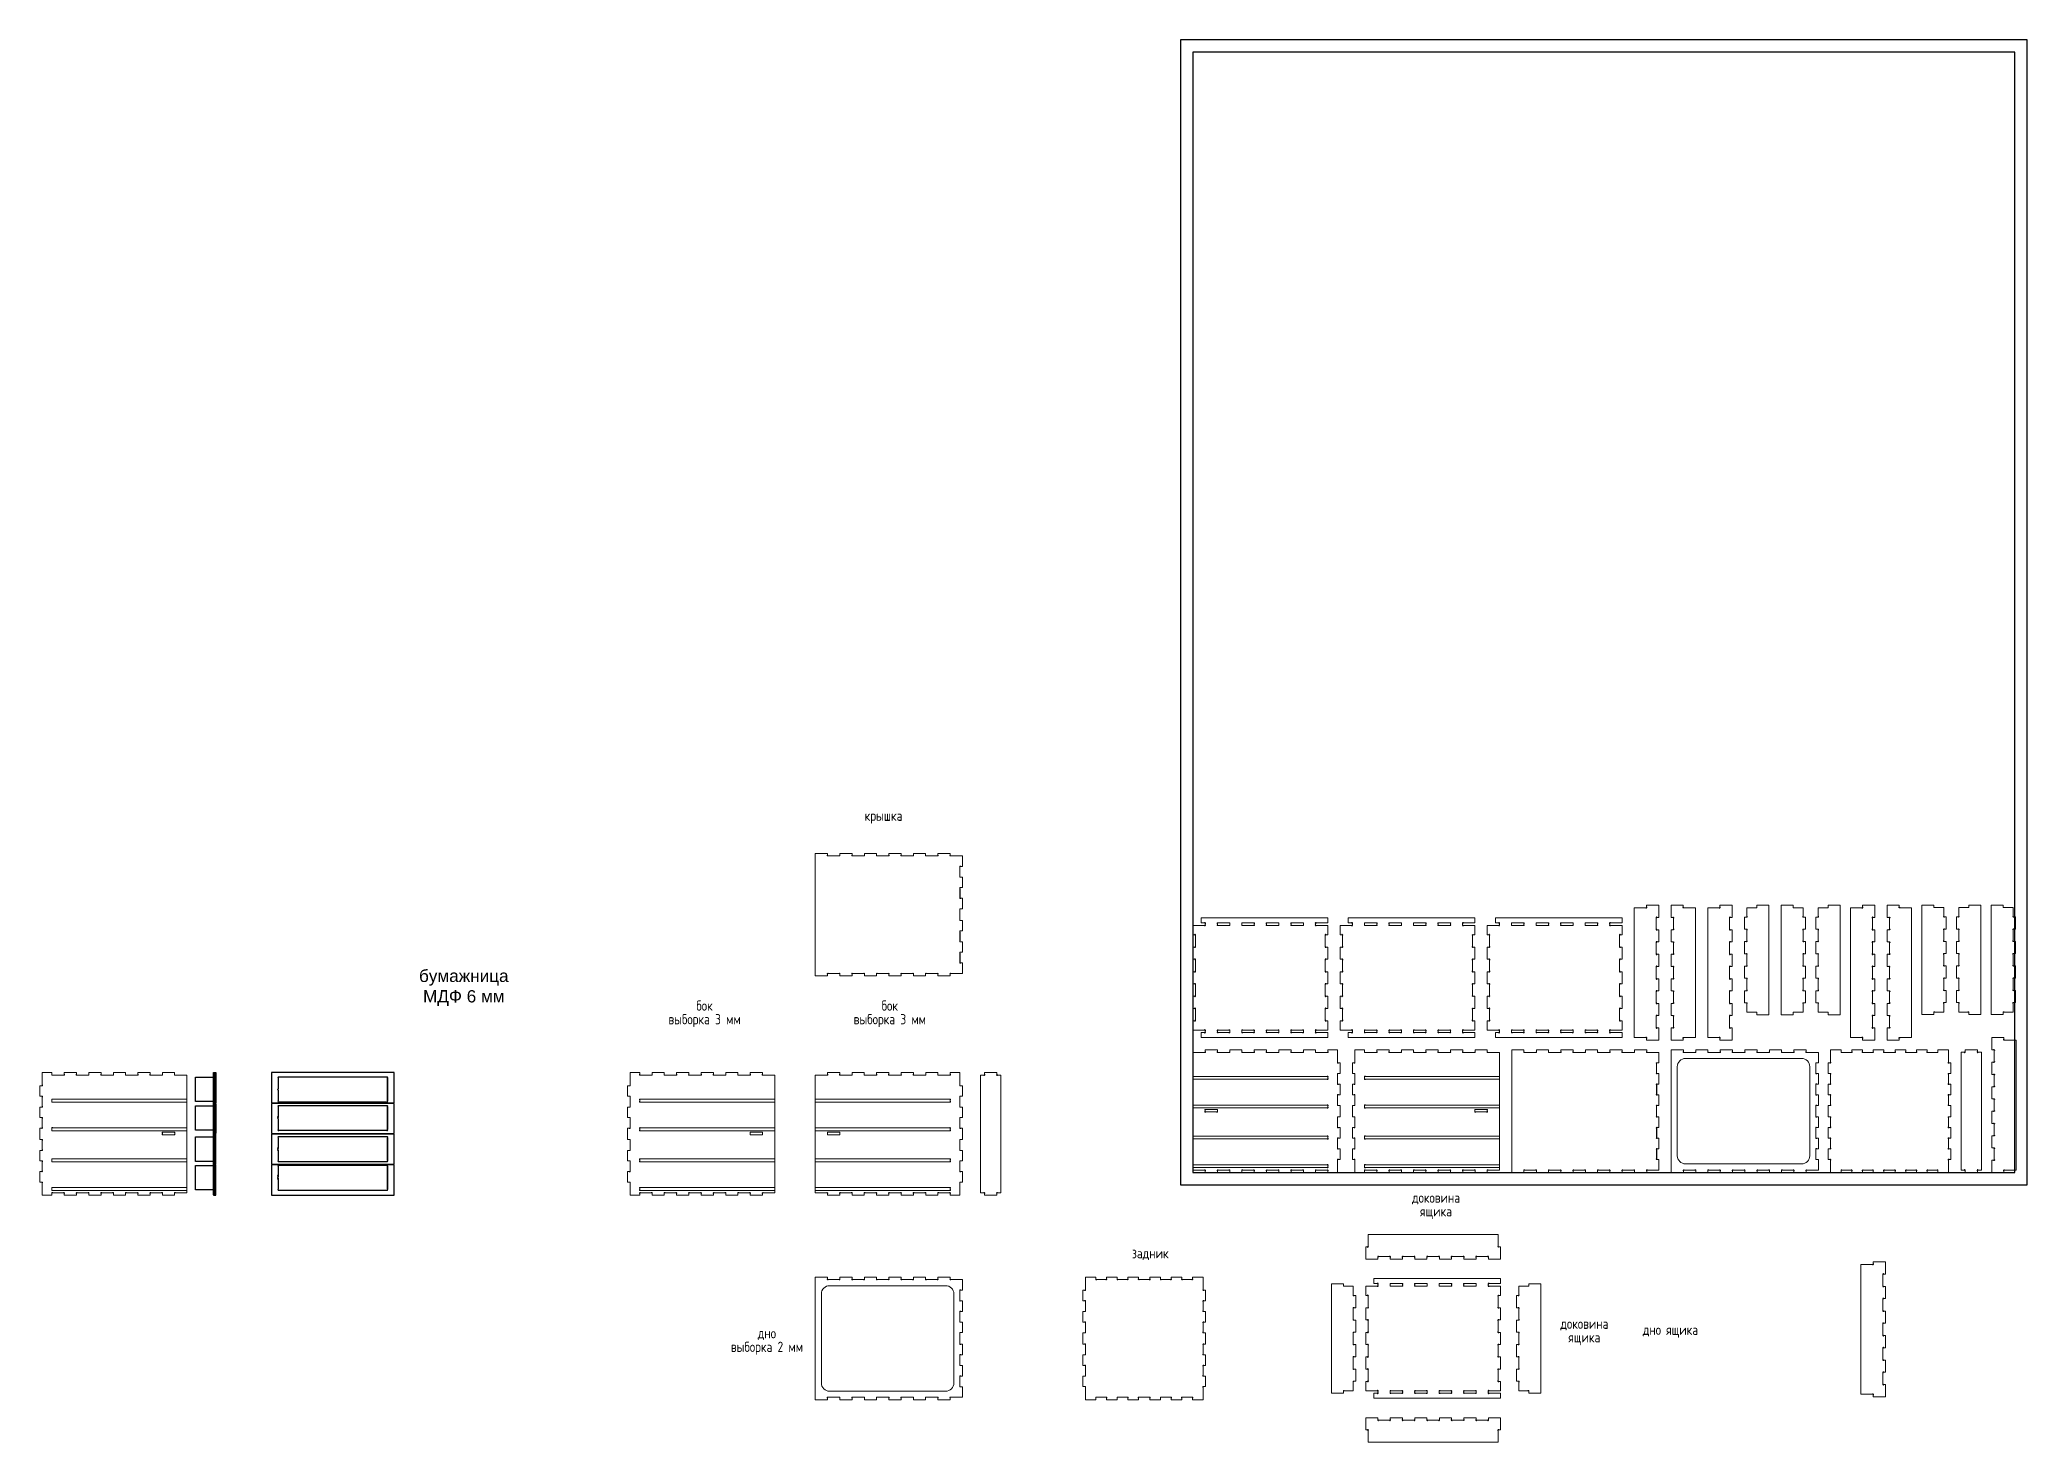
# Model space of a CAD drawing. Header units: millimetres. Extents: x -1818 to 3042, y -73 to 3357.
import ezdxf

# ---------------------------------------------------------------- set-up
doc = ezdxf.new("R2010")
doc.units = ezdxf.units.MM
doc.header["$MEASUREMENT"] = 0
doc.layers.add('2D - Общий_Ном._пера__27', color=7, linetype='Continuous', lineweight=30)
doc.layers.add('Аннотация - Текст_Ном._пера__5', color=5, linetype='Continuous', lineweight=0)
doc.styles.add('РЎР“Р•РќР•Р\xa0Р\x98Р\xa0_РЎРўР\x98Р›Р¬_1', font='GOST.TTF')
doc.styles.add('РЎР“Р•РќР•Р\xa0Р\x98Р\xa0_РЎРўР\x98Р›Р¬_2', font='arial.ttf')

# ---------------------------------------------------------------- blocks, each defined once
blk = doc.blocks.new('1')
at = {"color": 7, "lineweight": 0, "true_color": 0xffffff}
for centre, start, end in [((-329.1, 0.9), 130.8991, 319.1012), ((-300.7, 0.9), 220.8988, 49.1009), ((-269.1, 0.9), 130.8991, 319.1009), ((-240.7, 0.9), 220.8991, 49.1008), ((-209.1, 0.9), 130.8991, 319.1009), ((-180.7, 0.9), 220.8991, 49.1009), ((-149.1, 0.9), 130.8991, 319.1009), ((-120.7, 0.9), 220.8991, 49.1009), ((-89.1, 0.9), 130.8988, 319.1009), ((-60.7, 0.9), 220.8991, 49.1012), ((-29.1, 0.9), 130.8988, 319.1012), ((-354.7, -25.1), 220.8991, 49.1009), ((-354.7, -52.7), 310.8991, 139.1009), ((-354.7, -77.1), 220.8991, 49.1009), ((-329, -59.8), 40.8988, 229.1012), ((-329, -65), 130.8988, 319.1012), ((-354.7, -104.7), 310.8989, 139.1012), ((-354.7, -129.1), 220.8991, 49.1011), ((-329, -129.8), 40.8988, 229.1012), ((-329, -135), 130.8988, 319.1012), ((-59, -140.8), 40.8991, 229.1009), ((-59, -145), 130.8991, 319.1009), ((-30.8, -140.8), 310.8991, 139.1009), ((-30.8, -145), 220.8991, 49.1009), ((-354.7, -158.7), 310.8989, 139.1009), ((-354.7, -183.1), 220.8988, 49.1011), ((-354.7, -210.7), 310.8989, 139.1012), ((-354.7, -235.1), 220.8991, 49.1011), ((-329, -205.8), 40.8988, 229.1012), ((-329, -211), 130.8988, 319.1012), ((-354.7, -262.7), 310.8989, 139.1012), ((-329.1, -288.7), 40.8991, 229.1009), ((-329, -275.8), 40.8991, 229.1009), ((-329, -281), 130.8991, 319.1015), ((-300.7, -288.7), 310.8991, 139.1009), ((-269.1, -288.7), 40.8991, 229.1008), ((-240.7, -288.7), 310.8991, 139.1009), ((-209.1, -288.7), 40.8991, 229.1009), ((-180.7, -288.7), 310.8991, 139.1009), ((-149.1, -288.7), 40.8991, 229.1009), ((-120.7, -288.7), 310.8991, 139.1009), ((-89.1, -288.7), 40.8991, 229.1012), ((-60.7, -288.7), 310.8988, 139.1009), ((-29.1, -288.7), 40.8988, 229.1012)]:
    blk.add_arc(centre, 1.35, start, end, dxfattribs=at)
at = {"layer": '2D - Общий_Ном._пера__27', "color": 7, "linetype": 'Continuous', "lineweight": 0, "true_color": 0xffffff, "flags": 128}
for points in [[(-353.8, -24.1), (-353.8, 6), (-330, 6), (-330, 1.9)], [(-328.1, 0), (-301.7, 0)], [(-299.8, 1.9), (-299.8, 6), (-270, 6), (-270, 1.9)], [(-268.1, 0), (-241.7, 0)], [(-239.8, 1.9), (-239.8, 6), (-210, 6), (-210, 1.9)], [(-208.1, 0), (-181.7, 0)], [(-179.8, 1.9), (-179.8, 6), (-150, 6), (-150, 1.9)], [(-148.1, 0), (-121.7, 0)], [(-119.8, 1.9), (-119.8, 6), (-90, 6), (-90, 1.9)], [(-88.1, 0), (-61.7, 0)], [(-59.8, 1.9), (-59.8, 6), (-30, 6), (-30, 1.9)], [(-28.1, 0), (0, 0), (0, -287.8), (-28.1, -287.8)], [(-355.7, -51.8), (-359.8, -51.8), (-359.8, -26), (-355.7, -26)], [(-355.7, -103.8), (-359.8, -103.8), (-359.8, -78), (-355.7, -78)], [(-353.8, -76.1), (-353.8, -53.7)], [(-329.9, -60.8), (-329.9, -64)], [(-328, -65.9), (0.1, -65.9), (0.1, -58.9), (-328, -58.9)], [(-355.7, -157.8), (-359.8, -157.8), (-359.8, -130), (-355.7, -130)], [(-353.8, -128.1), (-353.8, -105.7)], [(-329.9, -130.8), (-329.9, -134)], [(-328, -135.9), (0.1, -135.9), (0.1, -128.9), (-328, -128.9)], [(-59.9, -144), (-59.9, -141.8)], [(-58, -139.9), (-31.8, -139.9)], [(-29.9, -141.8), (-29.9, -144)], [(-355.7, -209.8), (-359.8, -209.8), (-359.8, -184), (-355.7, -184)], [(-353.8, -182.1), (-353.8, -159.7)], [(-31.8, -145.9), (-58, -145.9)], [(-355.7, -261.8), (-359.8, -261.8), (-359.8, -236), (-355.7, -236)], [(-353.8, -234.1), (-353.8, -211.7)], [(-329.9, -206.8), (-329.9, -210)], [(-328, -211.9), (0.1, -211.9), (0.1, -204.9), (-328, -204.9)], [(-330, -293.8), (-353.8, -293.8), (-353.8, -263.7)], [(-330, -289.7), (-330, -293.8)], [(-329.9, -276.8), (-329.9, -280)], [(-301.7, -287.8), (-328.1, -287.8)], [(-328, -281.9), (0.1, -281.9), (0.1, -274.9), (-328, -274.9)], [(-270, -289.7), (-270, -293.8), (-299.8, -293.8), (-299.8, -289.7)], [(-241.7, -287.8), (-268.1, -287.8)], [(-210, -289.7), (-210, -293.8), (-239.8, -293.8), (-239.8, -289.7)], [(-181.7, -287.8), (-208.1, -287.8)], [(-150, -289.7), (-150, -293.8), (-179.8, -293.8), (-179.8, -289.7)], [(-121.7, -287.8), (-148.1, -287.8)], [(-90, -289.7), (-90, -293.8), (-119.8, -293.8), (-119.8, -289.7)], [(-61.7, -287.8), (-88.1, -287.8)], [(-30, -289.7), (-30, -293.8), (-59.8, -293.8), (-59.8, -289.7)]]:
    blk.add_lwpolyline(points, dxfattribs=at)
blk = doc.blocks.new('2')
at = {"color": 7, "lineweight": 0, "true_color": 0xffffff}
for centre, start, end in [((29.1, 0.9), 220.8988, 49.1012), ((60.7, 0.9), 130.8988, 319.1009), ((89.1, 0.9), 220.8991, 49.1012), ((120.7, 0.9), 130.8991, 319.1009), ((149.1, 0.9), 220.8991, 49.1009), ((180.7, 0.9), 130.8991, 319.1009), ((209.1, 0.9), 220.8991, 49.1009), ((240.7, 0.9), 130.8992, 319.1009), ((269.1, 0.9), 220.8991, 49.1009), ((300.7, 0.9), 130.8991, 319.1012), ((329.1, 0.9), 220.8988, 49.1009), ((354.7, -25.1), 130.8991, 319.1009), ((329, -59.8), 310.8988, 139.1012), ((329, -65), 220.8988, 49.1012), ((354.7, -52.7), 40.8991, 229.1009), ((354.7, -77.1), 130.8991, 319.1009), ((30.8, -140.8), 40.8991, 229.1009), ((30.8, -145), 130.8991, 319.1009), ((59, -140.8), 310.8991, 139.1009), ((59, -145), 220.8991, 49.1009), ((329, -129.8), 310.8988, 139.1012), ((329, -135), 220.8988, 49.1012), ((354.7, -104.7), 40.8988, 229.1011), ((354.7, -129.1), 130.8989, 319.1009), ((354.7, -158.7), 40.8991, 229.1011), ((354.7, -183.1), 130.8989, 319.1012), ((329, -205.8), 310.8988, 139.1012), ((329, -211), 220.8988, 49.1012), ((354.7, -210.7), 40.8988, 229.1011), ((354.7, -235.1), 130.8989, 319.1009), ((29.1, -288.7), 310.8988, 139.1012), ((60.7, -288.7), 40.8991, 229.1012), ((89.1, -288.7), 310.8988, 139.1009), ((120.7, -288.7), 40.8991, 229.1009), ((149.1, -288.7), 310.8991, 139.1009), ((180.7, -288.7), 40.8991, 229.1009), ((209.1, -288.7), 310.8991, 139.1009), ((240.7, -288.7), 40.8991, 229.1009), ((269.1, -288.7), 310.8992, 139.1009), ((300.7, -288.7), 40.8991, 229.1009), ((329, -275.8), 310.8991, 139.1009), ((329, -281), 220.8985, 49.1009), ((329.1, -288.7), 310.8991, 139.1009), ((354.7, -262.7), 40.8988, 229.1011)]:
    blk.add_arc(centre, 1.35, start, end, dxfattribs=at)
at = {"layer": '2D - Общий_Ном._пера__27', "color": 7, "linetype": 'Continuous', "lineweight": 0, "true_color": 0xffffff, "flags": 128}
for points in [[(28.1, 0), (0, 0), (0, -287.8), (28.1, -287.8)], [(59.8, 1.9), (59.8, 6), (30, 6), (30, 1.9)], [(88.1, 0), (61.7, 0)], [(119.8, 1.9), (119.8, 6), (90, 6), (90, 1.9)], [(148.1, 0), (121.7, 0)], [(179.8, 1.9), (179.8, 6), (150, 6), (150, 1.9)], [(208.1, 0), (181.7, 0)], [(239.8, 1.9), (239.8, 6), (210, 6), (210, 1.9)], [(268.1, 0), (241.7, 0)], [(299.8, 1.9), (299.8, 6), (270, 6), (270, 1.9)], [(328.1, 0), (301.7, 0)], [(353.8, -24.1), (353.8, 6), (330, 6), (330, 1.9)], [(355.7, -51.8), (359.8, -51.8), (359.8, -26), (355.7, -26)], [(328, -65.9), (-0.1, -65.9), (-0.1, -58.9), (328, -58.9)], [(329.9, -60.8), (329.9, -64)], [(353.8, -76.1), (353.8, -53.7)], [(355.7, -103.8), (359.8, -103.8), (359.8, -78), (355.7, -78)], [(328, -135.9), (-0.1, -135.9), (-0.1, -128.9), (328, -128.9)], [(29.9, -141.8), (29.9, -144)], [(58, -139.9), (31.8, -139.9)], [(59.9, -144), (59.9, -141.8)], [(329.9, -130.8), (329.9, -134)], [(353.8, -128.1), (353.8, -105.7)], [(355.7, -157.8), (359.8, -157.8), (359.8, -130), (355.7, -130)], [(31.8, -145.9), (58, -145.9)], [(353.8, -182.1), (353.8, -159.7)], [(355.7, -209.8), (359.8, -209.8), (359.8, -184), (355.7, -184)], [(328, -211.9), (-0.1, -211.9), (-0.1, -204.9), (328, -204.9)], [(329.9, -206.8), (329.9, -210)], [(353.8, -234.1), (353.8, -211.7)], [(355.7, -261.8), (359.8, -261.8), (359.8, -236), (355.7, -236)], [(328, -281.9), (-0.1, -281.9), (-0.1, -274.9), (328, -274.9)], [(30, -289.7), (30, -293.8), (59.8, -293.8), (59.8, -289.7)], [(61.7, -287.8), (88.1, -287.8)], [(90, -289.7), (90, -293.8), (119.8, -293.8), (119.8, -289.7)], [(121.7, -287.8), (148.1, -287.8)], [(150, -289.7), (150, -293.8), (179.8, -293.8), (179.8, -289.7)], [(181.7, -287.8), (208.1, -287.8)], [(210, -289.7), (210, -293.8), (239.8, -293.8), (239.8, -289.7)], [(241.7, -287.8), (268.1, -287.8)], [(270, -289.7), (270, -293.8), (299.8, -293.8), (299.8, -289.7)], [(301.7, -287.8), (328.1, -287.8)], [(329.9, -276.8), (329.9, -280)], [(330, -293.8), (353.8, -293.8), (353.8, -263.7)], [(330, -289.7), (330, -293.8)]]:
    blk.add_lwpolyline(points, dxfattribs=at)
blk = doc.blocks.new('3')
at = {"color": 7, "true_color": 0xffffff}
for centre, start, end in [((9.1, 0.9), 220.8991, 49.1009), ((40.9, 0.9), 130.8991, 319.1007), ((9.1, -288.9), 310.8991, 139.1007), ((40.9, -288.9), 40.8993, 229.1011)]:
    blk.add_arc(centre, 1.35, start, end, dxfattribs=at)
at = {"layer": '2D - Общий_Ном._пера__27', "color": 7, "linetype": 'Continuous', "lineweight": 0, "true_color": 0xffffff, "flags": 128}
for points in [[(8.1, 0), (0, 0), (0, -288), (8.1, -288)], [(40, 1.9), (40, 6), (10, 6), (10, 1.9)], [(41.9, -288), (50, -288), (50, 0), (41.9, 0)], [(10, -289.9), (10, -294), (40, -294), (40, -289.9)]]:
    blk.add_lwpolyline(points, dxfattribs=at)
blk = doc.blocks.new('4')
at = {"color": 7, "lineweight": 0, "true_color": 0xffffff}
blk.add_line((91.7, -6), (118.1, -6), dxfattribs=at)
for centre, start, end in [((30.7, -5.1), 130.8991, 319.1009), ((59.1, -5.1), 220.8991, 49.1009), ((90.7, -5.1), 130.8989, 319.1009), ((119.1, -5.1), 220.8991, 49.1011), ((150.7, -5.1), 130.8991, 319.1009), ((179.1, -5.1), 220.8991, 49.1009), ((210.7, -5.1), 130.8988, 319.1009), ((239.1, -5.1), 220.8991, 49.1012), ((270.7, -5.1), 130.8988, 319.1009), ((299.1, -5.1), 220.8991, 49.1012), ((330.7, -5.1), 130.8988, 319.1012), ((354.7, -32.7), 40.8991, 229.1009), ((354.7, -57.1), 130.8991, 319.1009), ((354.7, -84.7), 40.8994, 229.1009), ((354.7, -109.1), 130.8991, 319.1006), ((354.7, -136.7), 40.8991, 229.1009), ((354.7, -163.1), 130.8991, 319.1009), ((354.7, -190.7), 40.8994, 229.1009), ((354.7, -215.1), 130.8991, 319.1006), ((354.7, -242.7), 40.8992, 229.1009), ((354.7, -267.1), 130.8991, 319.1008), ((30.7, -294.7), 40.8988, 229.1009), ((59.1, -294.7), 310.8991, 139.1012), ((90.7, -294.7), 40.8988, 229.1011), ((119.1, -294.7), 310.8989, 139.1012), ((150.7, -294.7), 40.8988, 229.1009), ((179.1, -294.7), 310.8991, 139.1012), ((210.7, -294.7), 40.8988, 229.1012), ((239.1, -294.7), 310.8988, 139.1012), ((270.7, -294.7), 40.8988, 229.1012), ((299.1, -294.7), 310.8988, 139.1012), ((330.7, -294.7), 40.8985, 229.1012)]:
    blk.add_arc(centre, 1.35, start, end, dxfattribs=at)
at = {"layer": '2D - Общий_Ном._пера__27', "color": 7, "linetype": 'Continuous', "lineweight": 0, "true_color": 0xffffff, "flags": 128}
for points in [[(29.8, -4.1), (29.8, 0), (0, 0), (0, -299.8), (29.8, -299.8), (29.8, -295.7)], [(89.8, -4.1), (89.8, 0), (60, 0), (60, -4.1)], [(149.8, -4.1), (149.8, 0), (120, 0), (120, -4.1)], [(209.8, -4.1), (209.8, 0), (180, 0), (180, -4.1)], [(269.8, -4.1), (269.8, 0), (240, 0), (240, -4.1)], [(329.8, -4.1), (329.8, 0), (300, 0), (300, -4.1)], [(58.1, -6), (31.7, -6)], [(178.1, -6), (151.7, -6)], [(238.1, -6), (211.7, -6)], [(298.1, -6), (271.7, -6)], [(355.7, -31.8), (359.8, -31.8), (359.8, -6), (331.7, -6)], [(353.8, -56.1), (353.8, -33.7)], [(353.8, -108.1), (353.8, -85.7)], [(355.7, -83.8), (359.8, -83.8), (359.8, -58), (355.7, -58)], [(353.8, -162.1), (353.8, -137.7)], [(355.7, -135.8), (359.8, -135.8), (359.8, -110), (355.7, -110)], [(353.8, -214.1), (353.8, -191.7)], [(355.7, -189.8), (359.8, -189.8), (359.8, -164), (355.7, -164)], [(355.7, -241.8), (359.8, -241.8), (359.8, -216), (355.7, -216)], [(331.7, -293.8), (359.8, -293.8), (359.8, -268), (355.7, -268)], [(353.8, -266.1), (353.8, -243.7)], [(31.7, -293.8), (58.1, -293.8)], [(60, -295.7), (60, -299.8), (89.8, -299.8), (89.8, -295.7)], [(91.7, -293.8), (118.1, -293.8)], [(120, -295.7), (120, -299.8), (149.8, -299.8), (149.8, -295.7)], [(151.7, -293.8), (178.1, -293.8)], [(180, -295.7), (180, -299.8), (209.8, -299.8), (209.8, -295.7)], [(211.7, -293.8), (238.1, -293.8)], [(240, -295.7), (240, -299.8), (269.8, -299.8), (269.8, -295.7)], [(271.7, -293.8), (298.1, -293.8)], [(300, -295.7), (300, -299.8), (329.8, -299.8), (329.8, -295.7)]]:
    blk.add_lwpolyline(points, dxfattribs=at)
blk.add_lwpolyline([(34.9, -278.9), (318.9, -278.9, 0.414214), (338.9, -258.9), (338.9, -40.9, 0.414214), (318.9, -20.9), (34.9, -20.9, 0.414214), (14.9, -40.9), (14.9, -258.9, 0.414214)], format="xyb", close=True, dxfattribs=at)
blk = doc.blocks.new('5')
at = {"color": 7, "lineweight": 0, "true_color": 0xffffff}
for p, q in [((104, 0), (104, -4.1)), ((237.7, -6), (260.1, -6))]:
    blk.add_line(p, q, dxfattribs=at)
for centre, start, end in [((-0.9, -31.1), 220.8986, 49.1009), ((26.7, -5.1), 130.8991, 319.1009), ((51.1, -5.1), 220.8991, 49.1009), ((78.7, -5.1), 130.8993, 319.1009), ((103.1, -5.1), 220.899, 49.1007), ((130.7, -5.1), 130.8991, 319.1009), ((157.1, -5.1), 220.8991, 49.1009), ((184.7, -5.1), 130.8993, 319.1009), ((209.1, -5.1), 220.8991, 49.1007), ((236.7, -5.1), 130.8989, 319.1009), ((261.1, -5.1), 220.8991, 49.1011), ((288.7, -31.1), 130.8991, 319.1009), ((-0.9, -58.7), 310.8986, 139.1011), ((-0.9, -83.1), 220.8987, 49.1014), ((288.7, -58.7), 40.8989, 229.1009), ((288.7, -83.1), 130.8991, 319.1011), ((-0.9, -110.7), 310.8993, 139.1011), ((-0.9, -135.1), 220.8989, 49.1007), ((288.7, -110.7), 40.8989, 229.1009), ((288.7, -135.1), 130.8991, 319.1011), ((-0.9, -164.7), 310.8991, 139.1009), ((-0.9, -189.1), 220.8991, 49.1009), ((288.7, -164.7), 40.8991, 229.1009), ((288.7, -189.1), 130.8991, 319.1009), ((-0.9, -216.7), 310.8991, 139.1009), ((-0.9, -241.1), 220.8993, 49.1009), ((288.7, -216.7), 40.8991, 229.1009), ((288.7, -241.1), 130.8991, 319.1009), ((-0.9, -268.7), 310.8991, 139.1007), ((288.7, -268.7), 40.8991, 229.1009), ((26.7, -294.7), 40.8993, 229.1009), ((51.1, -294.7), 310.8991, 139.1007), ((78.7, -294.7), 40.8993, 229.1007), ((103.1, -294.7), 310.8993, 139.1007), ((130.7, -294.7), 40.8993, 229.1009), ((157.1, -294.7), 310.8988, 139.1007), ((184.7, -294.7), 40.8993, 229.1009), ((209.1, -294.7), 310.8993, 139.1007), ((236.7, -294.7), 40.8991, 229.1011), ((261.1, -294.7), 310.8989, 139.1009)]:
    blk.add_arc(centre, 1.35, start, end, dxfattribs=at)
at = {"layer": '2D - Общий_Ном._пера__27', "color": 7, "linetype": 'Continuous', "lineweight": 0, "true_color": 0xffffff, "flags": 128}
for points in [[(25.8, -4.1), (25.8, 0), (0, 0), (0, -30.1)], [(-1.9, -32), (-6, -32), (-6, -57.8), (-1.9, -57.8)], [(50.1, -6), (27.7, -6)], [(77.8, -4.1), (77.8, 0), (52, 0), (52, -4.1)], [(102.1, -6), (79.7, -6)], [(129.8, -4.1), (129.8, 0), (104, 0)], [(156.1, -6), (131.7, -6)], [(183.8, -4.1), (183.8, 0), (158, 0), (158, -4.1)], [(208.1, -6), (185.7, -6)], [(235.8, -4.1), (235.8, 0), (210, 0), (210, -4.1)], [(287.8, -30.1), (287.8, 0), (262, 0), (262, -4.1)], [(289.7, -57.8), (293.8, -57.8), (293.8, -32), (289.7, -32)], [(-1.9, -84), (-6, -84), (-6, -109.8), (-1.9, -109.8)], [(0, -59.7), (0, -82.1)], [(287.8, -82.1), (287.8, -59.7)], [(289.7, -109.8), (293.8, -109.8), (293.8, -84), (289.7, -84)], [(-1.9, -136), (-6, -136), (-6, -163.8), (-1.9, -163.8)], [(0, -111.7), (0, -134.1)], [(287.8, -134.1), (287.8, -111.7)], [(289.7, -163.8), (293.8, -163.8), (293.8, -136), (289.7, -136)], [(-1.9, -190), (-6, -190), (-6, -215.8), (-1.9, -215.8)], [(0, -165.7), (0, -188.1)], [(287.8, -188.1), (287.8, -165.7)], [(289.7, -215.8), (293.8, -215.8), (293.8, -190), (289.7, -190)], [(-1.9, -242), (-6, -242), (-6, -267.8), (-1.9, -267.8)], [(0, -217.7), (0, -240.1)], [(287.8, -240.1), (287.8, -217.7)], [(289.7, -267.8), (293.8, -267.8), (293.8, -242), (289.7, -242)], [(0, -269.7), (0, -299.8), (25.8, -299.8), (25.8, -295.7)], [(262, -295.7), (262, -299.8), (287.8, -299.8), (287.8, -269.7)], [(27.7, -293.8), (50.1, -293.8)], [(52, -295.7), (52, -299.8), (77.8, -299.8), (77.8, -295.7)], [(79.7, -293.8), (102.1, -293.8)], [(104, -295.7), (104, -299.8), (129.8, -299.8), (129.8, -295.7)], [(131.7, -293.8), (156.1, -293.8)], [(158, -295.7), (158, -299.8), (183.8, -299.8), (183.8, -295.7)], [(185.7, -293.8), (208.1, -293.8)], [(210, -295.7), (210, -299.8), (235.8, -299.8), (235.8, -295.7)], [(237.7, -293.8), (260.1, -293.8)]]:
    blk.add_lwpolyline(points, dxfattribs=at)
blk = doc.blocks.new('6')
at = {"color": 7, "true_color": 0xffffff}
for p, q in [((353.8, -85.7), (353.8, -108.1)), ((353.8, -191.7), (353.8, -214.1)), ((353.8, -243.7), (353.8, -266.1))]:
    blk.add_line(p, q, dxfattribs=at)
at = {"layer": '2D - Общий_Ном._пера__27', "color": 7, "lineweight": 0, "true_color": 0xffffff, "flags": 128}
for points in [[(29.8, -4.1), (29.8, 0), (0, 0), (0, -299.8), (29.8, -299.8), (29.8, -295.7)], [(89.8, -4.1), (89.8, 0), (60, 0), (60, -4.1)], [(149.8, -4.1), (149.8, 0), (120, 0), (120, -4.1)], [(209.8, -4.1), (209.8, 0), (180, 0), (180, -4.1)], [(269.8, -4.1), (269.8, 0), (240, 0), (240, -4.1)], [(329.8, -4.1), (329.8, 0), (300, 0), (300, -4.1)], [(58.1, -6), (31.7, -6)], [(118.1, -6), (91.7, -6)], [(178.1, -6), (151.7, -6)], [(238.1, -6), (211.7, -6)], [(298.1, -6), (271.7, -6)], [(355.7, -31.8), (359.8, -31.8), (359.8, -6), (331.7, -6)], [(353.8, -56.1), (353.8, -33.7)], [(355.7, -83.8), (359.8, -83.8), (359.8, -58), (355.7, -58)], [(353.8, -162.1), (353.8, -137.7)], [(355.7, -135.8), (359.8, -135.8), (359.8, -110), (355.7, -110)], [(355.7, -189.8), (359.8, -189.8), (359.8, -164), (355.7, -164)], [(355.7, -241.8), (359.8, -241.8), (359.8, -216), (355.7, -216)], [(331.7, -293.8), (359.8, -293.8), (359.8, -268), (355.7, -268)], [(31.7, -293.8), (58.1, -293.8)], [(60, -295.7), (60, -299.8), (89.8, -299.8), (89.8, -295.7)], [(91.7, -293.8), (118.1, -293.8)], [(120, -295.7), (120, -299.8), (149.8, -299.8), (149.8, -295.7)], [(151.7, -293.8), (178.1, -293.8)], [(180, -295.7), (180, -299.8), (209.8, -299.8), (209.8, -295.7)], [(211.7, -293.8), (238.1, -293.8)], [(240, -295.7), (240, -299.8), (269.8, -299.8), (269.8, -295.7)], [(271.7, -293.8), (298.1, -293.8)], [(300, -295.7), (300, -299.8), (329.8, -299.8), (329.8, -295.7)]]:
    blk.add_lwpolyline(points, dxfattribs=at)
at = {"layer": '2D - Общий_Ном._пера__27', "color": 7, "lineweight": 0, "true_color": 0xffffff}
for centre, start, end in [((30.7, -5.1), 130.8991, 319.1009), ((59.1, -5.1), 220.8991, 49.1009), ((90.7, -5.1), 130.8989, 319.1009), ((119.1, -5.1), 220.8991, 49.1011), ((150.7, -5.1), 130.8991, 319.1009), ((179.1, -5.1), 220.8991, 49.1009), ((210.7, -5.1), 130.8988, 319.1009), ((239.1, -5.1), 220.8991, 49.1012), ((270.7, -5.1), 130.8988, 319.1009), ((299.1, -5.1), 220.8991, 49.1012), ((330.7, -5.1), 130.8991, 319.1009), ((354.7, -32.7), 40.8991, 229.1009), ((354.7, -57.1), 130.8991, 319.1009), ((354.7, -84.7), 40.8994, 229.1009), ((354.7, -109.1), 130.8991, 319.1006), ((354.7, -136.7), 40.8991, 229.1009), ((354.7, -163.1), 130.8991, 319.1009), ((354.7, -190.7), 40.8994, 229.1009), ((354.7, -215.1), 130.8991, 319.1006), ((354.7, -242.7), 40.8992, 229.1009), ((354.7, -267.1), 130.8991, 319.1008), ((30.7, -294.7), 40.8991, 229.1009), ((59.1, -294.7), 310.8991, 139.1009), ((90.7, -294.7), 40.8991, 229.1011), ((119.1, -294.7), 310.8989, 139.1009), ((150.7, -294.7), 40.8991, 229.1009), ((179.1, -294.7), 310.8991, 139.1009), ((210.7, -294.7), 40.8991, 229.1012), ((239.1, -294.7), 310.8988, 139.1009), ((270.7, -294.7), 40.8991, 229.1012), ((299.1, -294.7), 310.8988, 139.1009), ((330.7, -294.7), 40.8991, 229.1009)]:
    blk.add_arc(centre, 1.35, start, end, dxfattribs=at)
blk = doc.blocks.new('ВЕНО')
at = {"lineweight": 0}
for centre, start, end in [((-14.2, -0.9), 40.8991, 229.1007), ((14.2, -0.9), 310.8992, 139.1009), ((-14.2, -5.4), 130.8993, 319.1007), ((14.2, -5.4), 220.8993, 49.1007)]:
    blk.add_arc(centre, 1.35, start, end, dxfattribs=at)
at = {"layer": '2D - Общий_Ном._пера__27', "color": 7, "linetype": 'Continuous', "lineweight": 0, "flags": 128}
for points in [[(13.2, 0), (-13.2, 0)], [(-15.1, -1.9), (-15.1, -4.4)], [(-13.2, -6.3), (13.2, -6.3)], [(15.1, -4.4), (15.1, -1.9)]]:
    blk.add_lwpolyline(points, dxfattribs=at)
blk = doc.blocks.new('7')
for centre, start, end in [((29.1, 5.4), 310.8991, 139.1007), ((29.1, 0.9), 220.8993, 49.1009), ((300.6, 5.4), 40.8992, 229.1009), ((300.6, 0.9), 130.8991, 319.1005), ((5.1, -23.6), 310.8993, 139.1007), ((324.6, -23.6), 40.8993, 229.1012), ((5.1, -52.1), 220.8993, 49.1007), ((5.1, -83.6), 310.8993, 139.1007), ((324.6, -52.1), 130.899, 319.1008), ((324.6, -83.6), 40.8993, 229.1012), ((5.1, -112.1), 220.8993, 49.1007), ((5.1, -143.6), 310.8993, 139.1007), ((324.6, -112.1), 130.899, 319.1008), ((324.6, -143.6), 40.8993, 229.1012), ((5.1, -172.1), 220.8993, 49.1007), ((324.6, -172.1), 130.899, 319.1008), ((5.1, -203.6), 310.8993, 139.1008), ((5.1, -232.1), 220.8992, 49.1007), ((324.6, -203.6), 40.8992, 229.1011), ((324.6, -232.1), 130.8991, 319.1009), ((29.1, -256.6), 310.8991, 139.1008), ((29.1, -261.1), 220.8992, 49.1009), ((300.6, -256.6), 40.8992, 229.1009), ((300.6, -261.1), 130.8991, 319.1008)]:
    blk.add_arc(centre, 1.35, start, end)
at = {"layer": '2D - Общий_Ном._пера__27', "color": 7, "linetype": 'Continuous', "lineweight": 0, "flags": 128}
for points in [[(28.1, 0), (0, 0), (0, -22.7), (4.1, -22.7)], [(301.6, 6.3), (329.7, 6.3), (329.7, 18.5), (20, 18.5), (20, 6.3), (28.1, 6.3)], [(30, 4.4), (30, 1.9)], [(299.7, 4.4), (299.7, 1.9)], [(325.6, -22.7), (329.7, -22.7), (329.7, 0), (301.6, 0)], [(6, -24.6), (6, -51.1)], [(323.7, -51.1), (323.7, -24.6)], [(4.1, -53), (0, -53), (0, -82.7), (4.1, -82.7)], [(6, -84.6), (6, -111.1)], [(323.7, -111.1), (323.7, -84.6)], [(325.6, -82.7), (329.7, -82.7), (329.7, -53), (325.6, -53)], [(4.1, -113), (0, -113), (0, -142.7), (4.1, -142.7)], [(6, -144.6), (6, -171.1)], [(323.7, -171.1), (323.7, -144.6)], [(325.6, -142.7), (329.7, -142.7), (329.7, -113), (325.6, -113)], [(4.1, -173), (0, -173), (0, -202.7), (4.1, -202.7)], [(325.6, -202.7), (329.7, -202.7), (329.7, -173), (325.6, -173)], [(4.1, -233), (0, -233), (0, -255.7), (28.1, -255.7)], [(6, -204.6), (6, -231.1)], [(301.6, -255.7), (329.7, -255.7), (329.7, -233), (325.6, -233)], [(323.7, -231.1), (323.7, -204.6)], [(28.1, -262), (20, -262), (20, -274.2), (329.7, -274.2), (329.7, -262), (301.6, -262)], [(30, -255.7), (30, -255.7)], [(30, -257.6), (30, -260.1)], [(30, -262), (30, -262)], [(299.7, -257.6), (299.7, -260.1)]]:
    blk.add_lwpolyline(points, dxfattribs=at)
for p in [(74.9, 6.3), (134.9, 6.3), (194.9, 6.3), (254.9, 6.3), (74.9, -255.7), (134.9, -255.7), (194.9, -255.7), (254.9, -255.7)]:
    blk.add_blockref('ВЕНО', p)
blk = doc.blocks.new('8')
at = {"color": 7, "true_color": 0xffffff}
for centre, start, end in [((-0.9, -29.1), 220.8991, 49.1009), ((318.6, -29.1), 130.8991, 319.1009), ((24.6, -54.6), 40.8991, 229.1009), ((53.1, -54.6), 310.8991, 139.1009), ((84.6, -54.6), 40.8991, 229.1009), ((113.1, -54.6), 310.8991, 139.1009), ((144.6, -54.6), 40.8991, 229.1009), ((173.1, -54.6), 310.8991, 139.1009), ((204.6, -54.6), 40.8991, 229.1009), ((233.1, -54.6), 310.8991, 139.1009), ((264.6, -54.6), 40.8991, 229.1009), ((293.1, -54.6), 310.8991, 139.1009)]:
    blk.add_arc(centre, 1.35, start, end, dxfattribs=at)
at = {"layer": '2D - Общий_Ном._пера__27', "color": 7, "linetype": 'Continuous', "lineweight": 0, "true_color": 0xffffff, "flags": 128}
for points in [[(317.7, -28.1), (317.7, 0), (0, 0), (0, -28.1)], [(-1.9, -30), (-6, -30), (-6, -59.7), (23.7, -59.7), (23.7, -55.6)], [(294, -55.6), (294, -59.7), (323.7, -59.7), (323.7, -30), (319.6, -30)], [(25.6, -53.7), (52.1, -53.7)], [(54, -55.6), (54, -59.7), (83.7, -59.7), (83.7, -55.6)], [(85.6, -53.7), (112.1, -53.7)], [(114, -55.6), (114, -59.7), (143.7, -59.7), (143.7, -55.6)], [(145.6, -53.7), (172.1, -53.7)], [(174, -55.6), (174, -59.7), (203.7, -59.7), (203.7, -55.6)], [(205.6, -53.7), (232.1, -53.7)], [(234, -55.6), (234, -59.7), (263.7, -59.7), (263.7, -55.6)], [(265.6, -53.7), (292.1, -53.7)]]:
    blk.add_lwpolyline(points, dxfattribs=at)
blk = doc.blocks.new('9')
at = {"color": 7, "true_color": 0xffffff}
for centre, start, end in [((24.6, 54.6), 130.8991, 319.1009), ((53.1, 54.6), 220.8991, 49.1009), ((84.6, 54.6), 130.8991, 319.1009), ((113.1, 54.6), 220.8991, 49.1009), ((144.6, 54.6), 130.8991, 319.1009), ((173.1, 54.6), 220.8991, 49.1009), ((204.6, 54.6), 130.8991, 319.1009), ((233.1, 54.6), 220.8991, 49.1009), ((264.6, 54.6), 130.8991, 319.1009), ((293.1, 54.6), 220.8991, 49.1009), ((-0.9, 29.1), 310.8991, 139.1009), ((318.6, 29.1), 40.8991, 229.1009)]:
    blk.add_arc(centre, 1.35, start, end, dxfattribs=at)
at = {"layer": '2D - Общий_Ном._пера__27', "color": 7, "linetype": 'Continuous', "lineweight": 0, "true_color": 0xffffff, "flags": 128}
for points in [[(-1.9, 30), (-6, 30), (-6, 59.7), (23.7, 59.7), (23.7, 55.6)], [(25.6, 53.7), (52.1, 53.7)], [(54, 55.6), (54, 59.7), (83.7, 59.7), (83.7, 55.6)], [(85.6, 53.7), (112.1, 53.7)], [(114, 55.6), (114, 59.7), (143.7, 59.7), (143.7, 55.6)], [(145.6, 53.7), (172.1, 53.7)], [(174, 55.6), (174, 59.7), (203.7, 59.7), (203.7, 55.6)], [(205.6, 53.7), (232.1, 53.7)], [(234, 55.6), (234, 59.7), (263.7, 59.7), (263.7, 55.6)], [(265.6, 53.7), (292.1, 53.7)], [(294, 55.6), (294, 59.7), (323.7, 59.7), (323.7, 30), (319.6, 30)], [(317.7, 28.1), (317.7, 0), (0, 0), (0, 28.1)]]:
    blk.add_lwpolyline(points, dxfattribs=at)
blk = doc.blocks.new('10')
at = {"color": 7, "lineweight": 0, "true_color": 0xffffff}
for centre, start, end in [((30.6, 262.6), 130.8991, 319.1009), ((54.6, 239.6), 130.8991, 319.1009), ((54.6, 208.1), 40.8991, 229.1009), ((54.6, 179.6), 130.8991, 319.1009), ((54.6, 148.1), 40.8991, 229.1009), ((54.6, 119.6), 130.8991, 319.1009), ((54.6, 88.1), 40.8991, 229.1009), ((54.6, 59.6), 130.8991, 319.1009), ((30.6, 5.1), 40.8991, 229.1009), ((54.6, 28.1), 40.8991, 229.1009)]:
    blk.add_arc(centre, 1.35, start, end, dxfattribs=at)
at = {"layer": '2D - Общий_Ном._пера__27', "color": 7, "linetype": 'Continuous', "lineweight": 0, "true_color": 0xffffff, "flags": 128}
for points in [[(29.7, 4.1), (29.7, 0), (0, 0), (0, 267.7), (29.7, 267.7), (29.7, 263.6)], [(31.6, 261.7), (53.7, 261.7), (53.7, 240.6)], [(53.7, 207.1), (53.7, 180.6)], [(55.6, 238.7), (59.7, 238.7), (59.7, 209), (55.6, 209)], [(53.7, 147.1), (53.7, 120.6)], [(55.6, 178.7), (59.7, 178.7), (59.7, 149), (55.6, 149)], [(55.6, 118.7), (59.7, 118.7), (59.7, 89), (55.6, 89)], [(53.7, 87.1), (53.7, 60.6)], [(55.6, 58.7), (59.7, 58.7), (59.7, 29), (55.6, 29)], [(53.7, 27.1), (53.7, 6), (31.6, 6)]]:
    blk.add_lwpolyline(points, dxfattribs=at)
blk = doc.blocks.new('11')
at = {"color": 7, "lineweight": 0, "true_color": 0xffffff}
for centre, start, end in [((-30.6, 262.6), 220.8991, 49.1009), ((-54.6, 239.6), 220.8991, 49.1009), ((-54.6, 208.1), 310.8991, 139.1009), ((-54.6, 179.6), 220.8991, 49.1009), ((-54.6, 148.1), 310.8991, 139.1009), ((-54.6, 119.6), 220.8991, 49.1009), ((-54.6, 88.1), 310.8991, 139.1009), ((-54.6, 59.6), 220.8991, 49.1009), ((-54.6, 28.1), 310.8991, 139.1009), ((-30.6, 5.1), 310.8991, 139.1009)]:
    blk.add_arc(centre, 1.35, start, end, dxfattribs=at)
at = {"layer": '2D - Общий_Ном._пера__27', "color": 7, "linetype": 'Continuous', "lineweight": 0, "true_color": 0xffffff, "flags": 128}
for points in [[(-31.6, 261.7), (-53.7, 261.7), (-53.7, 240.6)], [(-29.7, 4.1), (-29.7, 0), (0, 0), (0, 267.7), (-29.7, 267.7), (-29.7, 263.6)], [(-55.6, 238.7), (-59.7, 238.7), (-59.7, 209), (-55.6, 209)], [(-53.7, 207.1), (-53.7, 180.6)], [(-55.6, 178.7), (-59.7, 178.7), (-59.7, 149), (-55.6, 149)], [(-53.7, 147.1), (-53.7, 120.6)], [(-55.6, 118.7), (-59.7, 118.7), (-59.7, 89), (-55.6, 89)], [(-55.6, 58.7), (-59.7, 58.7), (-59.7, 29), (-55.6, 29)], [(-53.7, 87.1), (-53.7, 60.6)], [(-53.7, 27.1), (-53.7, 6), (-31.6, 6)]]:
    blk.add_lwpolyline(points, dxfattribs=at)

msp = doc.modelspace()

# ---------------------------------------------------------------- hatches: boundary and pattern name
h = msp.add_hatch()
h.set_pattern_fill('ANSI31', color=256)
h.paths.add_polyline_path([(-1393, 831.2), (-1387, 831.2), (-1387, 757.3), (-1393, 757.3)])
h = msp.add_hatch()
h.set_pattern_fill('ANSI31', color=256)
h.paths.add_polyline_path([(-1393, 755.3), (-1387, 755.3), (-1387, 682.3), (-1393, 682.3)])
h = msp.add_hatch()
h.set_pattern_fill('ANSI31', color=256)
h.paths.add_polyline_path([(-1393, 607.3), (-1387, 607.3), (-1387, 680.3), (-1393, 680.3)])
h = msp.add_hatch()
h.set_pattern_fill('ANSI31', color=256)
h.paths.add_polyline_path([(-1393, 531.4), (-1387, 531.4), (-1387, 605.3), (-1393, 605.3)])

# ---------------------------------------------------------------- linework, layer by layer
for p, q in [((-1235.2, 818.1), (-1235.2, 791.4)), ((-1235.2, 788.7), (-1235.2, 762)), ((-967.2, 818.1), (-967.2, 762)), ((-1392.9, 749.9), (-1393, 760.2)), ((-1393, 758.6), (-1393, 748.4)), ((-1235.2, 748.1), (-1235.2, 721.4)), ((-967.2, 748.1), (-967.2, 692)), ((-1393, 673.9), (-1392.9, 690.2)), ((-1235.2, 718.7), (-1235.2, 692)), ((-1235.2, 672.1), (-1235.2, 645.4)), ((-1235.2, 642.7), (-1235.2, 616)), ((-967.2, 672.1), (-967.2, 616)), ((-1393, 603.9), (-1393, 614.2)), ((-1235.2, 602.1), (-1235.2, 575.4)), ((-967.2, 602.1), (-967.2, 546)), ((-1235.2, 572.7), (-1235.2, 546))]:
    msp.add_line(p, q)
for points in [[(971.8, 557), (3041.8, 557), (3041.8, 3357), (971.8, 3357)], [(1001.8, 587), (3011.8, 587), (3011.8, 3327), (1001.8, 3327)], [(-1393, 831.2), (-1387, 831.2), (-1387, 757.3), (-1393, 757.3)], [(-951.3, 757.3), (-951.3, 831.2), (-1251.1, 831.2), (-1251.1, 757.3)], [(-1436.8, 819.9), (-1392.9, 819.9), (-1392.9, 760.2), (-1436.8, 760.2)], [(-1436.8, 749.9), (-1392.9, 749.9), (-1392.9, 690.2), (-1436.8, 690.2)], [(-1393, 755.3), (-1387, 755.3), (-1387, 682.3), (-1393, 682.3)], [(-951.3, 682.3), (-951.3, 755.3), (-1251.1, 755.3), (-1251.1, 682.3)], [(-1436.9, 673.9), (-1393, 673.9), (-1393, 614.2), (-1436.9, 614.2)], [(-1393, 607.3), (-1387, 607.3), (-1387, 680.3), (-1393, 680.3)], [(-951.3, 607.3), (-951.3, 680.3), (-1251.1, 680.3), (-1251.1, 607.3)], [(-1436.8, 603.9), (-1392.9, 603.9), (-1392.9, 544.2), (-1436.8, 544.2)], [(-1393, 531.4), (-1387, 531.4), (-1387, 605.3), (-1393, 605.3)], [(-951.3, 531.4), (-951.3, 605.3), (-1251.1, 605.3), (-1251.1, 531.4)]]:
    msp.add_lwpolyline(points, close=True)
for points in [[(-1235.2, 818.1), (-1235.2, 791.4)], [(-1235.2, 788.7), (-1235.2, 762)], [(-969.1, 820), (-1233.3, 820)], [(-967.2, 762), (-967.2, 818.1)], [(-1235.2, 748.1), (-1235.2, 721.4)], [(-1233.3, 760.1), (-969.1, 760.1)], [(-969.1, 750), (-1233.3, 750)], [(-967.2, 692), (-967.2, 748.1)], [(-1235.2, 718.7), (-1235.2, 692)], [(-1233.3, 690.1), (-969.1, 690.1)], [(-1235.2, 672.1), (-1235.2, 645.4)], [(-1235.2, 642.7), (-1235.2, 616)], [(-969.1, 674), (-1233.3, 674)], [(-967.2, 616), (-967.2, 672.1)], [(-1235.2, 602.1), (-1235.2, 575.4)], [(-1233.3, 614.1), (-969.1, 614.1)], [(-969.1, 604), (-1233.3, 604)], [(-967.2, 546), (-967.2, 602.1)], [(-1235.2, 572.7), (-1235.2, 546)], [(-1233.3, 544.1), (-969.1, 544.1)]]:
    msp.add_lwpolyline(points)
for centre, start, end in [((-1235.2, 790), 90, 270), ((-1234.2, 819), 45, 225), ((-968.2, 819), 315, 135), ((-1234.2, 761), 135, 315), ((-1234.2, 749), 45, 225), ((-968.2, 761), 225, 45), ((-968.2, 749), 315, 135), ((-1235.2, 722.7), 90, 270), ((-1235.2, 720), 90, 270), ((-1234.2, 691), 135, 315), ((-968.2, 691), 225, 45), ((-1235.2, 646.7), 90, 270), ((-1235.2, 644), 90, 270), ((-1235.2, 641.3), 90, 270), ((-1234.2, 673), 45, 225), ((-968.2, 673), 315, 135), ((-1234.2, 615), 135, 315), ((-1234.2, 603), 45, 225), ((-968.2, 615), 225, 45), ((-968.2, 603), 315, 135), ((-1235.2, 579.4), 90, 270), ((-1235.2, 576.7), 90, 270), ((-1235.2, 574), 90, 270), ((-1235.2, 571.3), 90, 270), ((-1234.2, 545), 135, 315), ((-968.2, 545), 225, 45)]:
    msp.add_arc(centre, 1.35, start, end)

# ---------------------------------------------------------------- block references
for name, p in [('6', (78.4, 1367.4)), ('11', (2410, 972.8)), ('10', (2440, 972.8)), ('11', (2584.4, 972.8)), ('10', (2783.9, 973.3)), ('11', (2928.4, 973.3)), ('10', (2953.4, 973.3)), ('7', (1001.8, 1191)), ('7', (1361.6, 1191)), ('7', (1721.3, 1191)), ('2', (1001.8, 880.8)), ('1', (1751.4, 880.8)), ('6', (1781.5, 886.8)), ('4', (2171.3, 886.8)), ('5', (2561.1, 886.8)), ('3', (2879.9, 881)), ('1', (-1458.1, 825.1)), ('1', (-20.8, 825.1)), ('2', (78.4, 825.1)), ('3', (482.3, 825.2)), ('8', (1430.3, 435)), ('4', (78.4, 331.1)), ('5', (738.8, 331.1)), ('10', (1340.3, 47.3)), ('7', (1424.3, 309)), ('11', (1852.7, 47.3)), ('9', (1430.3, -72.7))]:
    msp.add_blockref(name, p)
at = {"rotation": 90}
for p in [(2081, 916.8), (2260.5, 916.8), (2609.4, 916.8), (2635.3, 44.5)]:
    msp.add_blockref('8', p, dxfattribs=at)
at = {"xscale": -1, "rotation": 270}
for p in [(2230.5, 916.8), (2758.9, 916.8), (3014.7, 593)]:
    msp.add_blockref('8', p, dxfattribs=at)

# ---------------------------------------------------------------- texts
at = {"layer": 'Аннотация - Текст_Ном._пера__5', "color": 7, "linetype": 'Continuous', "lineweight": 0, "true_color": 0xffffff, "char_height": 25, "attachment_point": 2, "style": 'РЎР“Р•РќР•Р\xa0Р\x98Р\xa0_РЎРўР\x98Р›Р¬_1'}
for s, insert in [('\\A1;крышка', (245.3, 1471.9)), ('\\A1;задник', (897.6, 402)), ('\\A1;дно ящика', (2169.5, 214.8))]:
    msp.add_mtext(s, dxfattribs=dict(at, insert=insert))
at = {"layer": 'Аннотация - Текст_Ном._пера__5', "color": 5, "linetype": 'Continuous', "lineweight": 0, "insert": (-781, 1082.9), "char_height": 30, "attachment_point": 2, "style": 'РЎР“Р•РќР•Р\xa0Р\x98Р\xa0_РЎРўР\x98Р›Р¬_2'}
msp.add_mtext('\\A1;бумажница\\PМДФ 6 мм\\P', dxfattribs=at)
at = {"layer": 'Аннотация - Текст_Ном._пера__5', "color": 7, "linetype": 'Continuous', "lineweight": 0, "true_color": 0xffffff, "char_height": 25, "attachment_point": 2, "line_spacing_factor": 0.798182, "style": 'РЎР“Р•РќР•Р\xa0Р\x98Р\xa0_РЎРўР\x98Р›Р¬_1'}
for s, insert in [('\\A1;бок\\Pвыборка 3 мм', (-192.4, 1007.6)), ('\\A1;бок\\Pвыборка 3 мм', (260.6, 1007.6)), ('\\A1;дно\\Pвыборка 2 мм', (-39.9, 206.4))]:
    msp.add_mtext(s, dxfattribs=dict(at, insert=insert))
at = {"layer": 'Аннотация - Текст_Ном._пера__5', "color": 7, "linetype": 'Continuous', "lineweight": 0, "true_color": 0xffffff, "char_height": 25, "width": 179.122, "attachment_point": 2, "line_spacing_factor": 0.798638, "style": 'РЎР“Р•РќР•Р\xa0Р\x98Р\xa0_РЎРўР\x98Р›Р¬_1'}
for insert in [(1596.3, 537.9), (1959, 229.6)]:
    msp.add_mtext('\\A1;доковина ящика', dxfattribs=dict(at, insert=insert))

doc.saveas('drawing.dxf')
